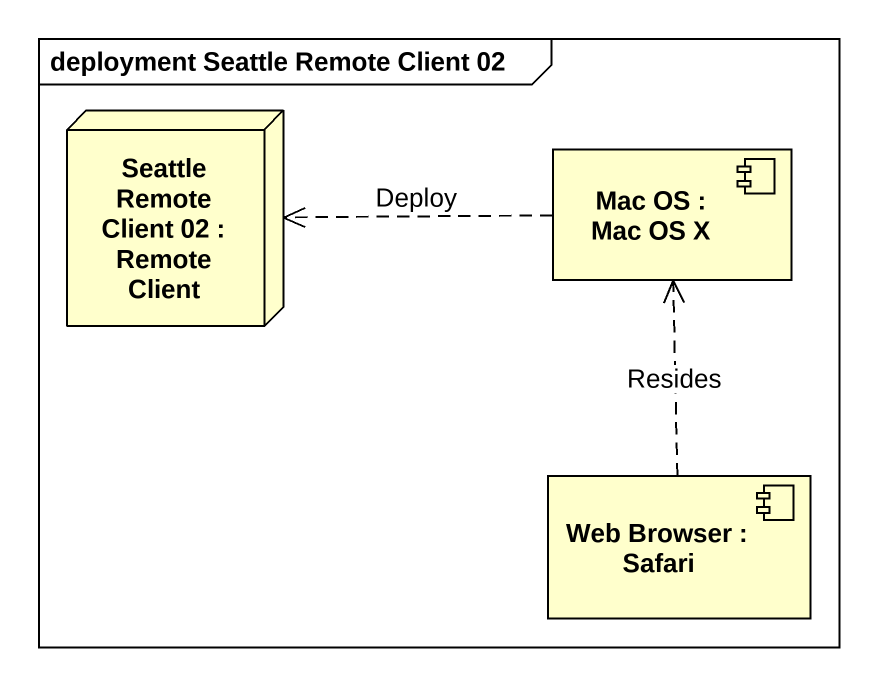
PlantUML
@startuml
mainframe deployment Seattle Remote Client 02
node "Seattle Remote Client 02 : Remote Client" as Seattle_Remote_Client_02
component "Mac OS : Mac OS X" as Mac_OS
component "Web Browser : Safari" as Web_Browser
Mac_OS .left.> Seattle_Remote_Client_02 : Deploy
Web_Browser .up.> Mac_OS : Resides
@enduml
